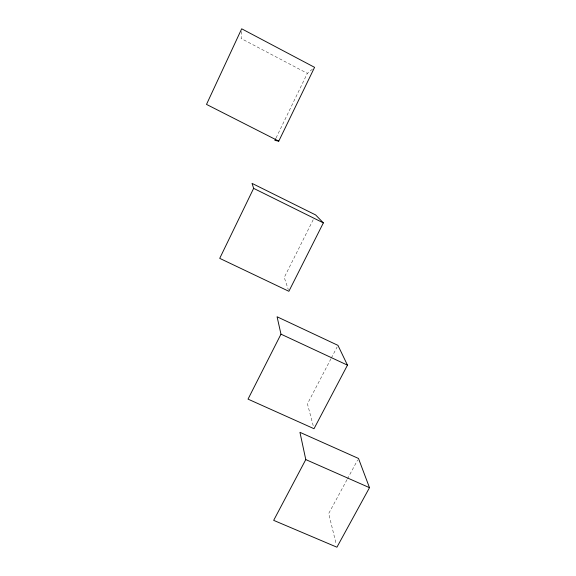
<?xml version="1.0" encoding="UTF-8"?>
<svg xmlns="http://www.w3.org/2000/svg" width="576" height="576" viewBox="0 0 576 576"><rect width="100%" height="100%" fill="white"/><g stroke="black" fill="none" stroke-linecap="round" stroke-linejoin="round"><path stroke-width="0.43" stroke-dasharray="2.88 2.16" d="M241.524 31.45L241.128 38.506L307.332 73.368L313.92 67.889M276.055 137.966L307.332 73.368M313.2 219.73L284.249 277.474L288.331 289.67M330.948 358.79L307.433 403.848L313.33 426.146M331.358 357.998L337.133 346.932M346.997 479.693L328.702 513.526L336.29 544.608M347.422 478.908L357.631 460.022"/><path stroke-width="0.86" d="M275.666 138.773L274.889 140.393L278.777 141.142L314.575 67.342L241.675 28.8L206.503 104.4L278.777 141.142M253.642 188.359L219.722 258.358L288.878 291.298L323.359 222.883L315.612 214.92L252.036 183.377L253.642 188.359L323.359 222.883M280.98 334.159L248.026 399.125L314.014 428.717L347.472 365.148L337.954 345.355L277.078 316.771L280.98 334.159L347.472 365.148M305.784 459.583L273.672 520.358L336.924 547.2L369.497 487.67L358.488 458.453L299.945 432.324L305.784 459.583L369.497 487.67"/></g></svg>
